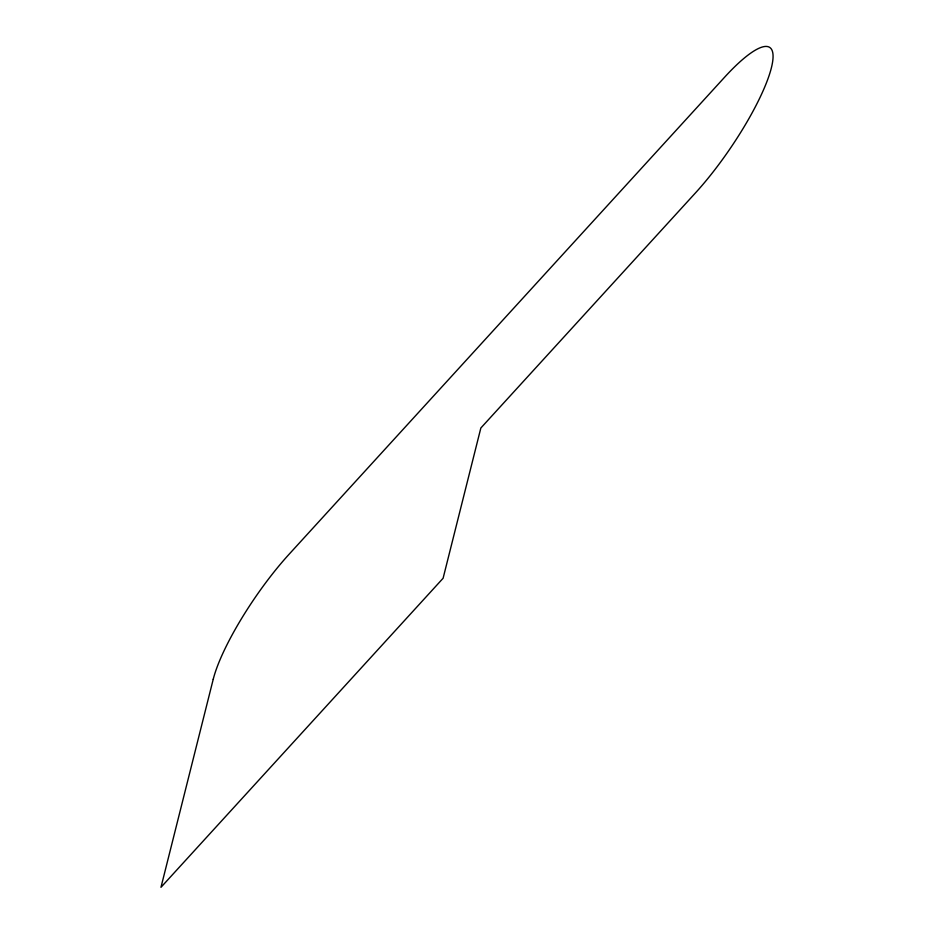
<?xml version="1.0" encoding="UTF-8"?>
<svg xmlns="http://www.w3.org/2000/svg" width="934" height="934" viewBox="0 0 934 934"><rect width="100%" height="100%" fill="white"/><g stroke="black" fill="none" stroke-linecap="round" stroke-linejoin="round"><path stroke-width="1.4" d="M213.232 679.251L160.975 887.3L443.101 578.263L480.847 428.006L695.515 192.859A106.009 24.237 -55.7 0 0 771.367 67.89A106.009 24.237 -55.7 0 0 724.551 77.277L289.073 554.271A106.009 24.237 -55.7 0 0 213.232 679.251"/></g></svg>
